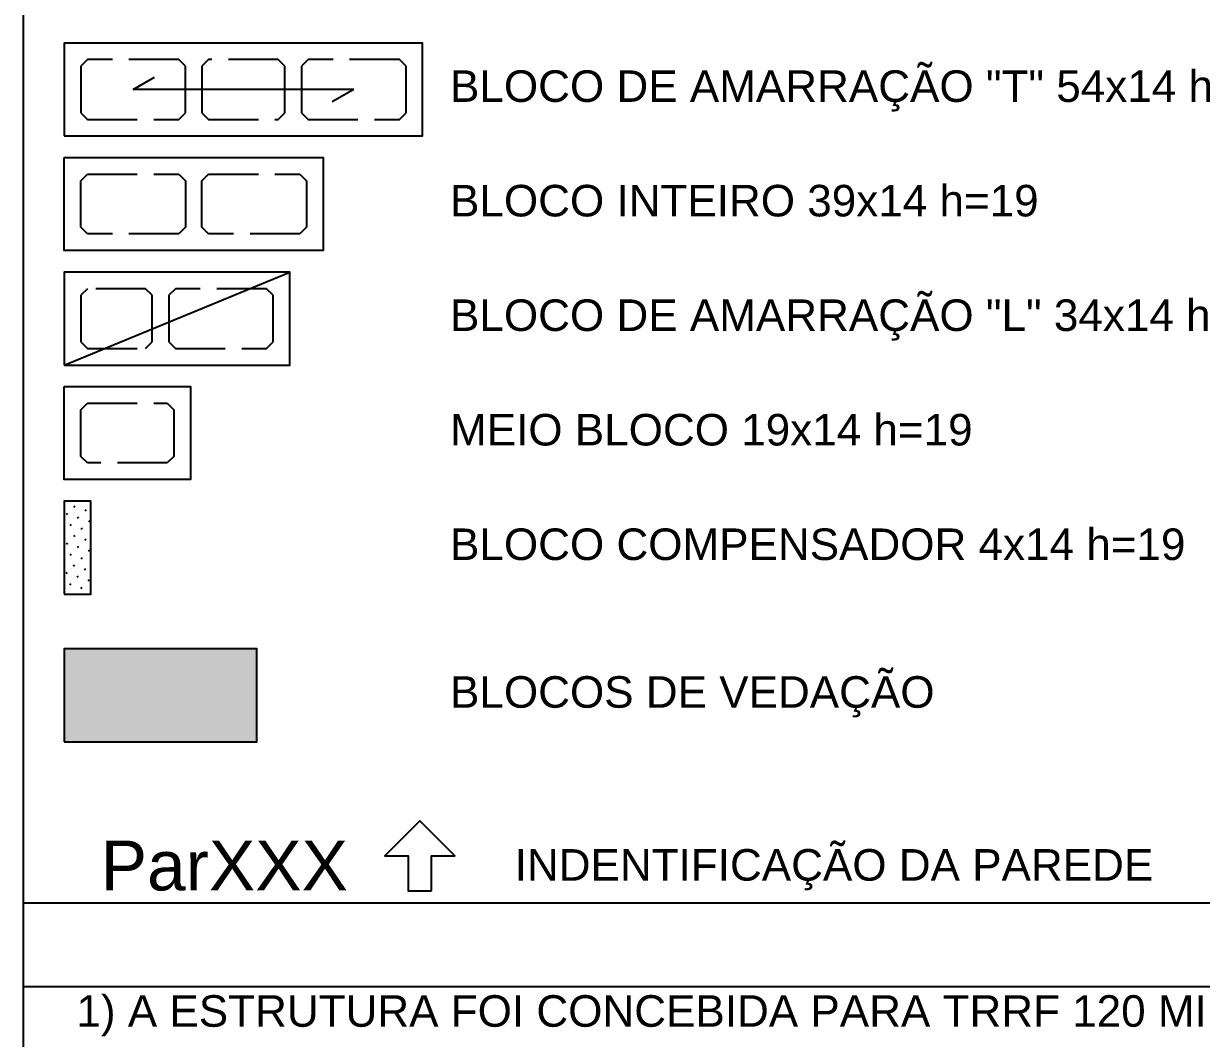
# Model space of a CAD drawing. Extents: x 0 to 119, y 0 to 84.
# Drawn here: x 100.4 to 107.5, y 39.3 to 45.41 of the extents above; entities that cross this region are included whole.
import ezdxf

# ---------------------------------------------------------------- set-up
doc = ezdxf.new("R2010")
doc.units = 0
doc.header["$MEASUREMENT"] = 0
doc.linetypes.add('ESTILO_TQS_0005', pattern=[0.4, 0.3, -0.1])
for name, color, linetype in [('27', 250, 'CONTINUOUS'), ('29', 9, 'CONTINUOUS'), ('3', 7, 'CONTINUOUS'), ('40', 7, 'CONTINUOUS')]:
    doc.layers.add(name, color=color, linetype=linetype)
doc.styles.add('TQS_ARIAL', font='arial.ttf')

msp = doc.modelspace()

# ---------------------------------------------------------------- linework, layer by layer
at = {"layer": '27', "color": 250, "linetype": 'ESTILO_TQS_0005'}
for points in [[(100.745227, 44.874576), (100.785227, 44.834576), (101.335227, 44.834576), (101.375227, 44.874576), (101.375227, 45.154576), (101.335227, 45.194576), (100.785227, 45.194576), (100.745227, 45.154576), (100.745227, 44.874576)], [(101.475227, 44.874576), (101.515227, 44.834576), (101.935227, 44.834576), (101.975227, 44.874576), (101.975227, 45.154576), (101.935227, 45.194576), (101.515227, 45.194576), (101.475227, 45.154576), (101.475227, 44.874576)], [(102.075227, 44.874576), (102.115227, 44.834576), (102.665227, 44.834576), (102.705227, 44.874576), (102.705227, 45.154576), (102.665227, 45.194576), (102.115227, 45.194576), (102.075227, 45.154576), (102.075227, 44.874576)], [(100.745227, 44.464577), (100.785227, 44.504577), (101.335227, 44.504577), (101.375227, 44.464577), (101.375227, 44.184577), (101.335227, 44.144577), (100.785227, 44.144577), (100.745227, 44.184577), (100.745227, 44.464577)], [(101.475227, 44.464577), (101.515227, 44.504577), (102.065227, 44.504577), (102.105227, 44.464577), (102.105227, 44.184577), (102.065227, 44.144577), (101.515227, 44.144577), (101.475227, 44.184577), (101.475227, 44.464577)], [(100.745227, 43.494578), (100.785227, 43.454578), (101.135227, 43.454578), (101.175227, 43.494578), (101.175227, 43.774578), (101.135227, 43.814578), (100.785227, 43.814578), (100.745227, 43.774578), (100.745227, 43.494578)], [(101.275227, 43.494578), (101.315227, 43.454578), (101.865227, 43.454578), (101.905227, 43.494578), (101.905227, 43.774578), (101.865227, 43.814578), (101.315227, 43.814578), (101.275227, 43.774578), (101.275227, 43.494578)], [(100.745227, 43.084578), (100.785227, 43.124578), (101.265227, 43.124578), (101.305227, 43.084578), (101.305227, 42.804578), (101.265227, 42.764578), (100.785227, 42.764578), (100.745227, 42.804578), (100.745227, 43.084578)]]:
    msp.add_lwpolyline(points, dxfattribs=at)
at = {"layer": '29', "color": 9, "linetype": 'Continuous'}
msp.add_lwpolyline([(100.645228, 41.084577), (101.805228, 41.084577), (101.805228, 41.644577), (100.645228, 41.644577), (100.645228, 41.084577)], dxfattribs=at)
for points in [[(100.645228, 41.084577), (101.805228, 41.084577), (101.805228, 41.644577)], [(100.645228, 41.084577), (101.805228, 41.644577), (100.645228, 41.644577)], [(100.645228, 41.084577), (100.645228, 41.644577), (100.645228, 41.084577)]]:
    msp.add_solid(points, dxfattribs=at)
at = {"layer": '40', "linetype": 'Continuous'}
for p, q in [((100.4, 0.999998), (100.4, 83.099999)), ((101.060227, 45.014576), (101.190131, 45.089576)), ((102.390227, 45.014576), (101.060227, 45.014576)), ((102.390227, 45.014576), (102.260323, 44.939576)), ((100.645227, 43.354578), (102.005227, 43.914578)), ((100.645226, 42.528131), (100.645226, 42.528131)), ((100.658935, 42.453452), (100.666006, 42.460523)), ((100.703836, 42.498353), (100.710907, 42.505424)), ((100.770835, 42.476963), (100.777906, 42.484034)), ((100.795937, 42.502065), (100.795937, 42.502065)), ((100.645226, 42.439743), (100.645226, 42.439743)), ((100.681032, 42.38716), (100.688103, 42.394231)), ((100.725933, 42.432062), (100.733004, 42.439133)), ((100.792932, 42.410672), (100.800003, 42.417743)), ((100.645226, 42.351355), (100.645226, 42.351355)), ((100.703129, 42.320869), (100.7102, 42.32794)), ((100.74803, 42.36577), (100.755102, 42.372841)), ((100.760582, 42.378322), (100.760582, 42.378322)), ((100.645226, 42.262966), (100.645226, 42.262966)), ((100.658228, 42.275968), (100.665299, 42.283039)), ((100.725226, 42.254578), (100.732297, 42.261649)), ((100.770128, 42.299479), (100.777199, 42.30655)), ((100.645226, 42.174578), (100.645226, 42.174578)), ((100.680325, 42.209677), (100.687396, 42.216748)), ((100.746616, 42.187579), (100.753687, 42.194651)), ((100.791518, 42.232481), (100.798589, 42.239552)), ((100.656814, 42.097777), (100.663885, 42.104848)), ((100.689871, 42.130834), (100.689871, 42.130834)), ((100.701715, 42.142678), (100.708786, 42.149749)), ((100.768006, 42.120581), (100.775077, 42.127652)), ((100.645226, 42.086189), (100.645226, 42.086189)), ((100.678204, 42.030779), (100.685275, 42.03785)), ((100.723105, 42.07568), (100.730176, 42.082751)), ((100.789396, 42.053583), (100.796467, 42.060654)), ((100.645226, 41.997801), (100.645226, 41.997801)), ((100.654516, 42.00709), (100.654516, 42.00709)), ((100.710391, 41.974578), (100.710391, 41.974578)), ((100.744495, 42.008681), (100.751566, 42.015753)), ((100.79878, 41.974578), (100.79878, 41.974578)), ((100.4, 40.115402), (117.9, 40.115402)), ((100.4, 40.115402), (117.9, 40.115402)), ((100.4, 40.115402), (117.9, 40.115402)), ((100.4, 39.609785), (117.9, 39.609785))]:
    msp.add_line(p, q, dxfattribs=at)
for points in [[(100.645227, 44.734576), (102.805227, 44.734576), (102.805227, 45.294576), (100.645227, 45.294576), (100.645227, 44.734576)], [(100.645227, 44.604577), (102.205227, 44.604577), (102.205227, 44.044577), (100.645227, 44.044577), (100.645227, 44.604577)], [(100.645227, 43.354578), (102.005227, 43.354578), (102.005227, 43.914578), (100.645227, 43.914578), (100.645227, 43.354578)], [(100.645227, 43.224578), (101.405227, 43.224578), (101.405227, 42.664578), (100.645227, 42.664578), (100.645227, 43.224578)], [(100.645226, 41.974578), (100.805226, 41.974578), (100.805226, 42.534578), (100.645226, 42.534578), (100.645226, 41.974578)], [(102.858832, 40.187549), (102.858832, 40.39818), (102.999253, 40.39818), (102.788622, 40.608812), (102.57799, 40.39818), (102.718411, 40.39818), (102.718411, 40.187549), (102.858832, 40.187549)]]:
    msp.add_lwpolyline(points, dxfattribs=at)

# ---------------------------------------------------------------- texts
at = {"layer": '3', "color": 7, "linetype": 'Continuous', "style": 'TQS_ARIAL'}
msp.add_text('1) A ESTRUTURA FOI CONCEBIDA PARA TRRF 120 MINUTOS, REDUZIDOS PARA TRRF 90 MINUTOS, DE ACORDO', height=0.19, dxfattribs=at).set_placement((100.718757, 39.368006))
at = {"layer": '40', "linetype": 'Continuous', "style": 'TQS_ARIAL'}
for s, height, p in [('BLOCO DE AMARRAÇÃO "T" 54x14 h=19', 0.19, (102.970557, 44.939941)), ('BLOCO INTEIRO 39x14 h=19', 0.19, (102.970557, 44.249942)), ('BLOCO DE AMARRAÇÃO "L" 34x14 h=19', 0.19, (102.970557, 43.559943)), ('MEIO BLOCO 19x14 h=19', 0.19, (102.970557, 42.869944)), ('BLOCO COMPENSADOR 4x14 h=19', 0.19, (102.970556, 42.179944)), ('BLOCOS DE VEDAÇÃO', 0.19, (102.970558, 41.289944)), ('ParXXX', 0.3, (100.864765, 40.189435)), ('INDENTIFICAÇÃO DA PAREDE', 0.19, (103.360247, 40.248257))]:
    msp.add_text(s, height=height, dxfattribs=at).set_placement(p)

doc.saveas('drawing.dxf')
